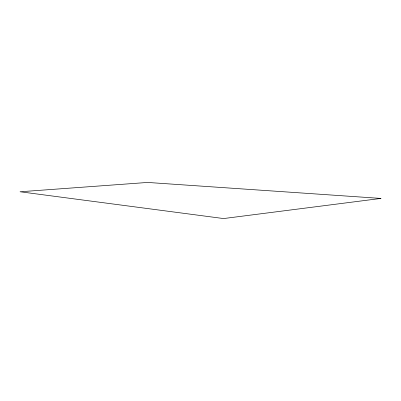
<?xml version="1.0" encoding="UTF-8"?>
<svg xmlns="http://www.w3.org/2000/svg" width="401" height="401" viewBox="0 0 401 401"><rect width="100%" height="100%" fill="white"/><g stroke="black" fill="none" stroke-linecap="round" stroke-linejoin="round"><path stroke-width="0.6" d="M380.95 198.425L223.573 218.555L20.05 191.763L147.623 182.445L380.95 198.425"/></g></svg>
